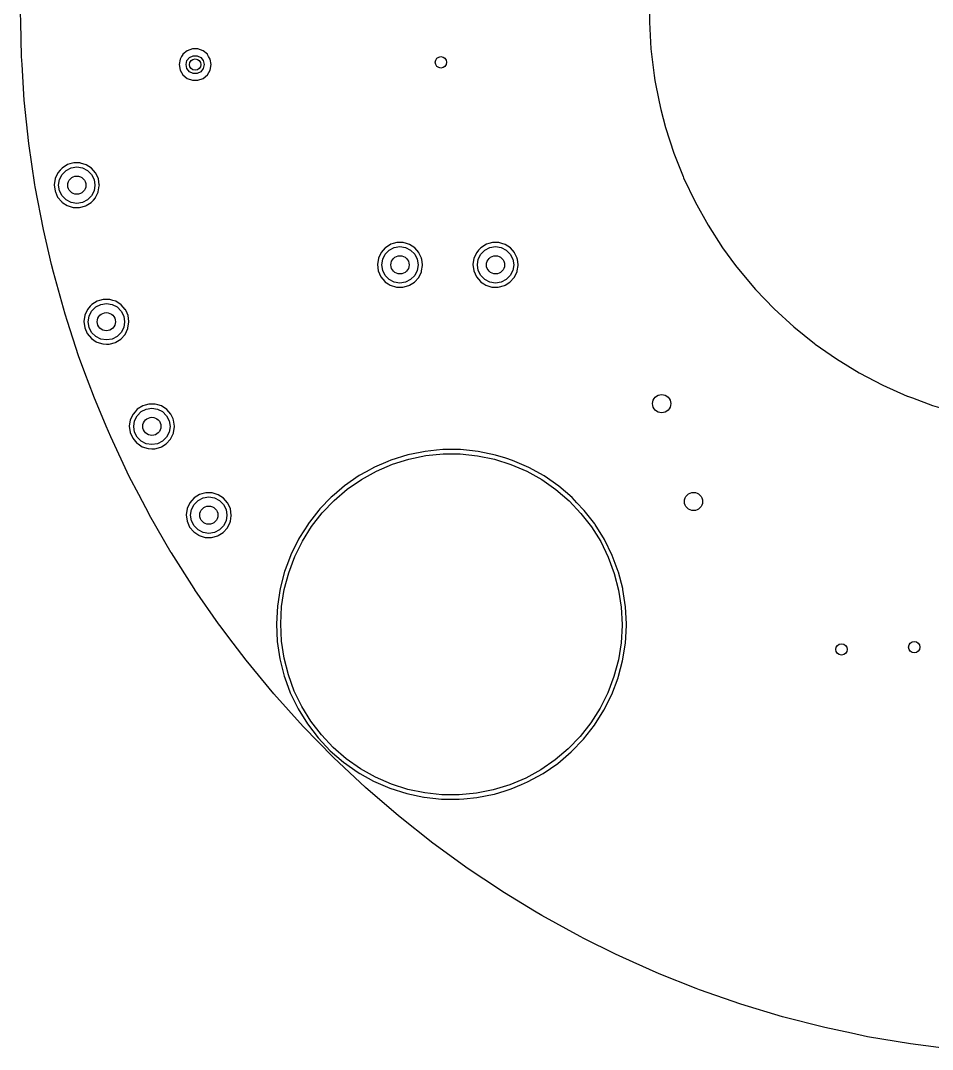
# Model space of a CAD drawing. Extents: x 115.8 to 161.6, y -138.2 to -92.4.
# Drawn here: x 115.77 to 135.8, y -138.04 to -115.43 of the extents above; entities that cross this region are included whole.
import ezdxf

# ---------------------------------------------------------------- set-up
doc = ezdxf.new("R2010")
doc.units = 0
doc.layers.add('BLACK', color=7, linetype='CONTINUOUS')

msp = doc.modelspace()

# ---------------------------------------------------------------- linework, layer by layer
at = {"layer": 'BLACK', "linetype": 'CONTINUOUS'}
for p, q in [((129.585, -115.048), (129.581, -115.471)), ((115.77, -115.471), (115.765, -115.265)), ((115.786, -116.224), (115.77, -115.471)), ((115.77, -115.471), (115.77, -115.471)), ((129.581, -115.471), (129.581, -115.471)), ((129.581, -115.471), (129.613, -116.054)), ((119.331, -116.175), (119.303, -116.224)), ((119.425, -116.096), (119.331, -116.174)), ((119.331, -116.174), (119.331, -116.175)), ((119.539, -116.054), (119.425, -116.096)), ((119.661, -116.054), (119.539, -116.054)), ((119.775, -116.096), (119.661, -116.054)), ((119.869, -116.174), (119.775, -116.096)), ((119.869, -116.175), (119.869, -116.174)), ((119.897, -116.224), (119.869, -116.175)), ((129.613, -116.054), (129.613, -116.057)), ((129.613, -116.057), (129.683, -116.639)), ((115.797, -116.4), (115.786, -116.224)), ((115.786, -116.224), (115.786, -116.224)), ((115.846, -117.181), (115.797, -116.4)), ((119.27, -116.28), (119.249, -116.4)), ((119.249, -116.4), (119.27, -116.52)), ((119.303, -116.224), (119.27, -116.28)), ((119.4, -116.4), (119.42, -116.313)), ((119.42, -116.486), (119.4, -116.4)), ((119.42, -116.313), (119.475, -116.243)), ((119.475, -116.243), (119.556, -116.205)), ((119.556, -116.205), (119.645, -116.205)), ((119.645, -116.205), (119.725, -116.244)), ((119.725, -116.244), (119.78, -116.313)), ((119.78, -116.313), (119.8, -116.4)), ((119.8, -116.401), (119.78, -116.487)), ((119.8, -116.4), (119.8, -116.401)), ((119.93, -116.28), (119.897, -116.224)), ((119.951, -116.4), (119.93, -116.28)), ((119.93, -116.52), (119.951, -116.4)), ((119.27, -116.52), (119.331, -116.626)), ((119.331, -116.626), (119.425, -116.704)), ((119.475, -116.556), (119.42, -116.486)), ((119.555, -116.595), (119.475, -116.556)), ((119.644, -116.595), (119.555, -116.595)), ((119.724, -116.557), (119.644, -116.595)), ((119.78, -116.487), (119.724, -116.557)), ((119.775, -116.704), (119.869, -116.626)), ((119.869, -116.626), (119.93, -116.52)), ((129.683, -116.639), (129.703, -116.746)), ((119.425, -116.704), (119.539, -116.745)), ((119.539, -116.745), (119.661, -116.745)), ((119.661, -116.745), (119.775, -116.704)), ((129.703, -116.746), (129.784, -117.181)), ((115.946, -118.135), (115.846, -117.181)), ((115.846, -117.181), (115.846, -117.181)), ((129.784, -117.181), (129.791, -117.216)), ((129.791, -117.216), (129.791, -117.216)), ((129.791, -117.216), (129.791, -117.216)), ((129.791, -117.216), (129.834, -117.387)), ((129.834, -117.387), (129.935, -117.785)), ((129.935, -117.785), (130.116, -118.343)), ((116.08, -119.044), (115.946, -118.135)), ((115.946, -118.135), (115.946, -118.135)), ((130.116, -118.343), (130.218, -118.6)), ((116.678, -118.673), (116.637, -118.72)), ((116.679, -118.673), (116.678, -118.673)), ((116.678, -118.673), (116.678, -118.673)), ((116.798, -118.598), (116.679, -118.673)), ((116.765, -118.726), (116.876, -118.67)), ((116.849, -118.583), (116.798, -118.597)), ((116.798, -118.597), (116.798, -118.597)), ((116.798, -118.597), (116.798, -118.598)), ((116.933, -118.559), (116.849, -118.583)), ((116.876, -118.67), (117, -118.65)), ((116.934, -118.559), (116.933, -118.559)), ((117, -118.559), (116.934, -118.559)), ((116.934, -118.559), (116.934, -118.559)), ((117.073, -118.56), (117, -118.559)), ((117, -118.65), (117.124, -118.67)), ((117.074, -118.56), (117.073, -118.56)), ((117.083, -118.563), (117.074, -118.56)), ((117.074, -118.56), (117.074, -118.56)), ((117.208, -118.6), (117.083, -118.563)), ((117.124, -118.67), (117.235, -118.726)), ((117.326, -118.677), (117.208, -118.6)), ((117.414, -118.779), (117.326, -118.677)), ((117.326, -118.677), (117.326, -118.677)), ((130.218, -118.6), (130.321, -118.859)), ((116.526, -118.905), (116.504, -119.044)), ((116.586, -118.778), (116.526, -118.905)), ((116.637, -118.72), (116.586, -118.778)), ((116.62, -118.926), (116.676, -118.815)), ((116.676, -118.815), (116.765, -118.726)), ((117.235, -118.726), (117.324, -118.815)), ((117.324, -118.815), (117.38, -118.926)), ((117.417, -118.783), (117.414, -118.779)), ((117.476, -118.911), (117.417, -118.783)), ((130.321, -118.859), (130.332, -118.888)), ((130.332, -118.888), (130.332, -118.888)), ((130.332, -118.888), (130.332, -118.888)), ((130.332, -118.888), (130.583, -119.418)), ((116.086, -119.084), (116.08, -119.044)), ((116.266, -120.026), (116.086, -119.084)), ((116.086, -119.084), (116.086, -119.084)), ((116.504, -119.044), (116.523, -119.183)), ((116.6, -119.05), (116.62, -118.926)), ((116.62, -119.174), (116.6, -119.05)), ((117.38, -118.926), (117.4, -119.05)), ((117.4, -119.05), (117.38, -119.174)), ((117.473, -119.196), (117.495, -119.063)), ((117.476, -118.912), (117.476, -118.911)), ((117.495, -119.043), (117.476, -118.912)), ((117.496, -119.05), (117.495, -119.043)), ((117.495, -119.062), (117.496, -119.05)), ((117.495, -119.063), (117.495, -119.062)), ((116.523, -119.183), (116.523, -119.184)), ((116.523, -119.184), (116.523, -119.184)), ((116.523, -119.184), (116.529, -119.197)), ((116.529, -119.197), (116.579, -119.312)), ((116.579, -119.312), (116.67, -119.419)), ((116.676, -119.285), (116.62, -119.174)), ((116.765, -119.374), (116.676, -119.285)), ((117.324, -119.285), (117.235, -119.374)), ((117.38, -119.174), (117.324, -119.285)), ((117.364, -119.379), (117.411, -119.327)), ((117.411, -119.327), (117.412, -119.324)), ((117.412, -119.324), (117.436, -119.274)), ((117.436, -119.274), (117.472, -119.201)), ((117.472, -119.201), (117.473, -119.196)), ((116.67, -119.419), (116.67, -119.42)), ((116.67, -119.42), (116.67, -119.42)), ((116.67, -119.42), (116.695, -119.436)), ((116.695, -119.436), (116.787, -119.497)), ((116.876, -119.43), (116.765, -119.374)), ((116.787, -119.497), (116.921, -119.539)), ((117, -119.45), (116.876, -119.43)), ((116.921, -119.539), (117, -119.541)), ((117.124, -119.43), (117, -119.45)), ((117, -119.541), (117.06, -119.542)), ((117.06, -119.542), (117.06, -119.542)), ((117.06, -119.542), (117.061, -119.542)), ((117.061, -119.542), (117.197, -119.505)), ((117.235, -119.374), (117.124, -119.43)), ((117.197, -119.505), (117.206, -119.499)), ((117.206, -119.499), (117.316, -119.432)), ((117.316, -119.432), (117.317, -119.431)), ((117.316, -119.432), (117.316, -119.432)), ((117.317, -119.431), (117.318, -119.43)), ((117.318, -119.43), (117.364, -119.379)), ((130.583, -119.418), (130.583, -119.418)), ((130.583, -119.418), (130.583, -119.418)), ((130.583, -119.418), (130.583, -119.419)), ((130.583, -119.419), (130.583, -119.419)), ((130.583, -119.419), (130.868, -119.931)), ((116.446, -120.794), (116.266, -120.026)), ((116.266, -120.026), (116.266, -120.026)), ((130.868, -119.931), (130.868, -119.931)), ((130.868, -119.931), (130.868, -119.931)), ((130.868, -119.931), (130.868, -119.931)), ((130.868, -119.931), (131.184, -120.423)), ((123.729, -120.479), (123.686, -120.528)), ((123.778, -120.423), (123.729, -120.479)), ((123.776, -120.565), (123.865, -120.476)), ((123.779, -120.423), (123.778, -120.423)), ((123.778, -120.423), (123.778, -120.423)), ((123.898, -120.348), (123.779, -120.423)), ((123.865, -120.476), (123.976, -120.42)), ((123.949, -120.333), (123.898, -120.347)), ((123.898, -120.347), (123.898, -120.347)), ((123.898, -120.347), (123.898, -120.348)), ((124.033, -120.309), (123.949, -120.333)), ((123.976, -120.42), (124.1, -120.4)), ((124.034, -120.309), (124.033, -120.309)), ((124.1, -120.309), (124.034, -120.309)), ((124.034, -120.309), (124.034, -120.309)), ((124.173, -120.31), (124.1, -120.309)), ((124.1, -120.4), (124.224, -120.42)), ((124.174, -120.31), (124.173, -120.31)), ((124.241, -120.33), (124.174, -120.31)), ((124.174, -120.31), (124.174, -120.31)), ((124.224, -120.42), (124.335, -120.476)), ((124.308, -120.35), (124.241, -120.33)), ((124.426, -120.427), (124.308, -120.35)), ((124.335, -120.476), (124.424, -120.565)), ((124.514, -120.529), (124.426, -120.427)), ((124.426, -120.427), (124.426, -120.427)), ((125.829, -120.479), (125.786, -120.528)), ((125.878, -120.423), (125.829, -120.479)), ((125.876, -120.565), (125.965, -120.476)), ((125.879, -120.423), (125.878, -120.423)), ((125.878, -120.423), (125.878, -120.423)), ((125.998, -120.348), (125.879, -120.423)), ((125.965, -120.476), (126.076, -120.42)), ((126.049, -120.333), (125.998, -120.347)), ((125.998, -120.347), (125.998, -120.347)), ((125.998, -120.347), (125.998, -120.348)), ((126.133, -120.309), (126.049, -120.333)), ((126.076, -120.42), (126.2, -120.4)), ((126.134, -120.309), (126.133, -120.309)), ((126.2, -120.309), (126.134, -120.309)), ((126.134, -120.309), (126.134, -120.309)), ((126.273, -120.31), (126.2, -120.309)), ((126.2, -120.4), (126.324, -120.42)), ((126.274, -120.31), (126.273, -120.31)), ((126.341, -120.33), (126.274, -120.31)), ((126.274, -120.31), (126.274, -120.31)), ((126.324, -120.42), (126.435, -120.476)), ((126.408, -120.35), (126.341, -120.33)), ((126.526, -120.427), (126.408, -120.35)), ((126.435, -120.476), (126.524, -120.565)), ((126.614, -120.529), (126.526, -120.427)), ((126.526, -120.427), (126.526, -120.427)), ((131.184, -120.423), (131.186, -120.425)), ((131.186, -120.425), (131.186, -120.425)), ((131.186, -120.425), (131.186, -120.425)), ((131.186, -120.425), (131.472, -120.813)), ((123.626, -120.655), (123.604, -120.794)), ((123.686, -120.528), (123.626, -120.655)), ((123.7, -120.8), (123.72, -120.676)), ((123.72, -120.676), (123.776, -120.565)), ((124.424, -120.565), (124.48, -120.676)), ((124.48, -120.676), (124.5, -120.8)), ((124.517, -120.533), (124.514, -120.529)), ((124.518, -120.534), (124.517, -120.533)), ((124.573, -120.654), (124.518, -120.534)), ((124.518, -120.534), (124.518, -120.534)), ((124.576, -120.661), (124.573, -120.654)), ((124.579, -120.683), (124.576, -120.661)), ((124.595, -120.793), (124.579, -120.683)), ((125.726, -120.655), (125.704, -120.794)), ((125.786, -120.528), (125.726, -120.655)), ((125.8, -120.8), (125.82, -120.676)), ((125.82, -120.676), (125.876, -120.565)), ((126.524, -120.565), (126.58, -120.676)), ((126.58, -120.676), (126.6, -120.8)), ((126.617, -120.533), (126.614, -120.529)), ((126.618, -120.534), (126.617, -120.533)), ((126.673, -120.654), (126.618, -120.534)), ((126.618, -120.534), (126.618, -120.534)), ((126.676, -120.661), (126.673, -120.654)), ((126.679, -120.683), (126.676, -120.661)), ((126.695, -120.793), (126.679, -120.683)), ((116.485, -120.96), (116.446, -120.794)), ((123.604, -120.794), (123.623, -120.933)), ((123.623, -120.933), (123.623, -120.934)), ((123.623, -120.934), (123.623, -120.934)), ((123.623, -120.934), (123.651, -120.998)), ((123.72, -120.924), (123.7, -120.8)), ((123.776, -121.035), (123.72, -120.924)), ((124.48, -120.924), (124.424, -121.035)), ((124.5, -120.8), (124.48, -120.924)), ((124.572, -120.951), (124.575, -120.932)), ((124.575, -120.932), (124.595, -120.813)), ((124.595, -120.794), (124.595, -120.793)), ((124.596, -120.8), (124.595, -120.794)), ((124.595, -120.812), (124.596, -120.8)), ((124.595, -120.813), (124.595, -120.812)), ((125.704, -120.794), (125.723, -120.933)), ((125.723, -120.933), (125.723, -120.934)), ((125.723, -120.934), (125.723, -120.934)), ((125.723, -120.934), (125.751, -120.998)), ((125.82, -120.924), (125.8, -120.8)), ((125.876, -121.035), (125.82, -120.924)), ((126.58, -120.924), (126.524, -121.035)), ((126.6, -120.8), (126.58, -120.924)), ((126.672, -120.951), (126.675, -120.932)), ((126.675, -120.932), (126.695, -120.813)), ((126.696, -120.8), (126.695, -120.793)), ((126.695, -120.812), (126.696, -120.8)), ((126.695, -120.813), (126.695, -120.812)), ((131.472, -120.813), (131.534, -120.897)), ((131.534, -120.897), (131.912, -121.345)), ((116.743, -121.883), (116.485, -120.96)), ((116.485, -120.96), (116.485, -120.96)), ((123.651, -120.998), (123.679, -121.062)), ((123.679, -121.062), (123.77, -121.169)), ((123.865, -121.124), (123.776, -121.035)), ((123.976, -121.18), (123.865, -121.124)), ((124.335, -121.124), (124.224, -121.18)), ((124.424, -121.035), (124.335, -121.124)), ((124.417, -121.181), (124.511, -121.077)), ((124.511, -121.077), (124.572, -120.951)), ((125.751, -120.998), (125.779, -121.062)), ((125.779, -121.062), (125.87, -121.169)), ((125.965, -121.124), (125.876, -121.035)), ((126.076, -121.18), (125.965, -121.124)), ((126.435, -121.124), (126.324, -121.18)), ((126.524, -121.035), (126.435, -121.124)), ((126.517, -121.181), (126.611, -121.077)), ((126.611, -121.077), (126.672, -120.951)), ((123.77, -121.169), (123.77, -121.17)), ((123.77, -121.17), (123.77, -121.17)), ((123.77, -121.17), (123.843, -121.218)), ((123.843, -121.218), (123.887, -121.247)), ((123.887, -121.247), (124.021, -121.289)), ((124.1, -121.2), (123.976, -121.18)), ((124.021, -121.289), (124.1, -121.291)), ((124.224, -121.18), (124.1, -121.2)), ((124.1, -121.291), (124.16, -121.292)), ((124.16, -121.292), (124.16, -121.292)), ((124.16, -121.292), (124.161, -121.292)), ((124.161, -121.292), (124.297, -121.255)), ((124.297, -121.255), (124.309, -121.248)), ((124.309, -121.248), (124.416, -121.182)), ((124.416, -121.182), (124.417, -121.181)), ((124.416, -121.182), (124.416, -121.182)), ((125.87, -121.169), (125.87, -121.17)), ((125.87, -121.17), (125.87, -121.17)), ((125.87, -121.17), (125.943, -121.218)), ((125.943, -121.218), (125.987, -121.247)), ((125.987, -121.247), (126.121, -121.289)), ((126.2, -121.2), (126.076, -121.18)), ((126.121, -121.289), (126.2, -121.291)), ((126.324, -121.18), (126.2, -121.2)), ((126.2, -121.291), (126.26, -121.292)), ((126.26, -121.292), (126.26, -121.292)), ((126.26, -121.292), (126.261, -121.292)), ((126.261, -121.292), (126.397, -121.255)), ((126.397, -121.255), (126.409, -121.248)), ((126.409, -121.248), (126.516, -121.182)), ((126.516, -121.182), (126.517, -121.181)), ((126.516, -121.182), (126.516, -121.182)), ((131.912, -121.345), (131.913, -121.345)), ((131.913, -121.345), (131.913, -121.345)), ((131.913, -121.345), (132.319, -121.768)), ((117.448, -121.598), (117.329, -121.673)), ((117.499, -121.583), (117.448, -121.597)), ((117.448, -121.597), (117.448, -121.597)), ((117.448, -121.597), (117.448, -121.598)), ((117.583, -121.559), (117.499, -121.583)), ((117.584, -121.559), (117.583, -121.559)), ((117.65, -121.559), (117.584, -121.559)), ((117.584, -121.559), (117.584, -121.559)), ((117.723, -121.56), (117.65, -121.559)), ((117.724, -121.56), (117.723, -121.56)), ((117.791, -121.58), (117.724, -121.56)), ((117.724, -121.56), (117.724, -121.56)), ((117.858, -121.6), (117.791, -121.58)), ((117.976, -121.677), (117.858, -121.6)), ((117.236, -121.778), (117.176, -121.905)), ((117.297, -121.708), (117.236, -121.778)), ((117.27, -121.926), (117.326, -121.815)), ((117.328, -121.673), (117.297, -121.708)), ((117.326, -121.815), (117.415, -121.726)), ((117.329, -121.673), (117.328, -121.673)), ((117.328, -121.673), (117.328, -121.673)), ((117.415, -121.726), (117.526, -121.67)), ((117.526, -121.67), (117.65, -121.65)), ((117.65, -121.65), (117.774, -121.67)), ((117.774, -121.67), (117.885, -121.726)), ((117.885, -121.726), (117.974, -121.815)), ((117.974, -121.815), (118.03, -121.926)), ((118.066, -121.782), (117.976, -121.677)), ((117.976, -121.677), (117.976, -121.677)), ((118.067, -121.783), (118.066, -121.782)), ((118.068, -121.784), (118.067, -121.783)), ((118.105, -121.865), (118.068, -121.784)), ((118.068, -121.784), (118.068, -121.784)), ((132.319, -121.768), (132.319, -121.768)), ((132.319, -121.768), (132.752, -122.164)), ((116.743, -121.884), (116.743, -121.883)), ((116.795, -122.044), (116.743, -121.884)), ((117.039, -122.796), (116.795, -122.044)), ((117.176, -121.905), (117.154, -122.044)), ((117.154, -122.044), (117.173, -122.183)), ((117.25, -122.05), (117.27, -121.926)), ((117.27, -122.174), (117.25, -122.05)), ((118.03, -121.926), (118.05, -122.05)), ((118.05, -122.05), (118.03, -122.174)), ((118.126, -121.911), (118.105, -121.865)), ((118.125, -122.182), (118.145, -122.063)), ((118.126, -121.912), (118.126, -121.911)), ((118.145, -122.043), (118.126, -121.912)), ((118.146, -122.05), (118.145, -122.043)), ((118.145, -122.062), (118.146, -122.05)), ((118.145, -122.063), (118.145, -122.062)), ((117.173, -122.183), (117.229, -122.312)), ((117.326, -122.285), (117.27, -122.174)), ((117.415, -122.374), (117.326, -122.285)), ((117.974, -122.285), (117.885, -122.374)), ((118.03, -122.174), (117.974, -122.285)), ((118.061, -122.327), (118.122, -122.201)), ((118.122, -122.201), (118.125, -122.182)), ((132.752, -122.164), (133.209, -122.531)), ((117.229, -122.312), (117.32, -122.419)), ((117.32, -122.419), (117.32, -122.42)), ((117.32, -122.42), (117.32, -122.42)), ((117.32, -122.42), (117.428, -122.491)), ((117.526, -122.43), (117.415, -122.374)), ((117.428, -122.491), (117.437, -122.497)), ((117.437, -122.497), (117.571, -122.539)), ((117.65, -122.45), (117.526, -122.43)), ((117.774, -122.43), (117.65, -122.45)), ((117.711, -122.542), (117.847, -122.505)), ((117.885, -122.374), (117.774, -122.43)), ((117.847, -122.505), (117.859, -122.498)), ((117.859, -122.498), (117.966, -122.432)), ((117.966, -122.432), (117.967, -122.431)), ((117.966, -122.432), (117.966, -122.432)), ((117.967, -122.431), (118.061, -122.327)), ((117.571, -122.539), (117.65, -122.541)), ((117.65, -122.541), (117.71, -122.542)), ((117.71, -122.542), (117.71, -122.542)), ((117.71, -122.542), (117.711, -122.542)), ((133.209, -122.531), (133.224, -122.542)), ((133.224, -122.542), (133.689, -122.868)), ((117.18, -123.173), (117.039, -122.796)), ((117.039, -122.796), (117.039, -122.796)), ((133.689, -122.868), (133.689, -122.868)), ((133.689, -122.868), (133.69, -122.868)), ((133.69, -122.868), (134.191, -123.173)), ((117.365, -123.672), (117.18, -123.173)), ((134.191, -123.173), (134.71, -123.446)), ((134.71, -123.446), (134.71, -123.446)), ((134.71, -123.446), (134.71, -123.446)), ((134.71, -123.446), (135.246, -123.684)), ((117.373, -123.695), (117.365, -123.672)), ((117.374, -123.695), (117.373, -123.695)), ((117.646, -124.344), (117.374, -123.695)), ((118.583, -123.859), (118.499, -123.883)), ((118.584, -123.859), (118.583, -123.859)), ((118.65, -123.859), (118.584, -123.859)), ((118.584, -123.859), (118.584, -123.859)), ((118.723, -123.86), (118.65, -123.859)), ((118.724, -123.86), (118.723, -123.86)), ((118.78, -123.877), (118.724, -123.86)), ((118.724, -123.86), (118.724, -123.86)), ((118.858, -123.9), (118.78, -123.877)), ((135.246, -123.684), (135.246, -123.684)), ((135.246, -123.684), (135.246, -123.684)), ((135.246, -123.684), (135.247, -123.684)), ((135.247, -123.684), (135.247, -123.684)), ((135.247, -123.684), (135.359, -123.725)), ((135.359, -123.725), (135.797, -123.887)), ((118.236, -124.078), (118.176, -124.205)), ((118.279, -124.029), (118.236, -124.078)), ((118.328, -123.973), (118.279, -124.029)), ((118.326, -124.115), (118.415, -124.026)), ((118.329, -123.973), (118.328, -123.973)), ((118.328, -123.973), (118.328, -123.973)), ((118.448, -123.898), (118.329, -123.973)), ((118.415, -124.026), (118.526, -123.97)), ((118.499, -123.883), (118.448, -123.897)), ((118.448, -123.897), (118.448, -123.897)), ((118.448, -123.897), (118.448, -123.898)), ((118.526, -123.97), (118.65, -123.95)), ((118.65, -123.95), (118.774, -123.97)), ((118.774, -123.97), (118.885, -124.026)), ((118.976, -123.977), (118.858, -123.9)), ((118.885, -124.026), (118.974, -124.115)), ((119.064, -124.079), (118.976, -123.977)), ((118.976, -123.977), (118.976, -123.977)), ((119.067, -124.083), (119.064, -124.079)), ((119.068, -124.084), (119.067, -124.083)), ((119.114, -124.184), (119.068, -124.084)), ((119.068, -124.084), (119.068, -124.084)), ((135.797, -123.887), (135.797, -123.887)), ((135.797, -123.887), (135.797, -123.887)), ((135.797, -123.887), (136.359, -124.054)), ((118.176, -124.205), (118.154, -124.344)), ((118.25, -124.35), (118.27, -124.226)), ((118.27, -124.226), (118.326, -124.115)), ((118.974, -124.115), (119.03, -124.226)), ((119.03, -124.226), (119.05, -124.35)), ((119.126, -124.211), (119.114, -124.184)), ((119.126, -124.212), (119.126, -124.211)), ((119.145, -124.343), (119.126, -124.212)), ((117.745, -124.579), (117.646, -124.344)), ((118.154, -124.344), (118.173, -124.483)), ((118.173, -124.483), (118.229, -124.612)), ((118.27, -124.474), (118.25, -124.35)), ((118.326, -124.585), (118.27, -124.474)), ((119.03, -124.474), (118.974, -124.585)), ((119.05, -124.35), (119.03, -124.474)), ((119.061, -124.627), (119.122, -124.501)), ((119.122, -124.501), (119.125, -124.482)), ((119.125, -124.482), (119.145, -124.363)), ((119.146, -124.35), (119.145, -124.343)), ((119.145, -124.362), (119.146, -124.351)), ((119.145, -124.363), (119.145, -124.362)), ((119.146, -124.351), (119.146, -124.35)), ((119.146, -124.35), (119.146, -124.35)), ((119.146, -124.35), (119.146, -124.35)), ((118.154, -125.447), (117.745, -124.579)), ((117.745, -124.579), (117.745, -124.579)), ((118.229, -124.612), (118.32, -124.719)), ((118.32, -124.719), (118.32, -124.72)), ((118.32, -124.72), (118.32, -124.72)), ((118.32, -124.72), (118.345, -124.736)), ((118.415, -124.674), (118.326, -124.585)), ((118.345, -124.736), (118.437, -124.797)), ((118.526, -124.73), (118.415, -124.674)), ((118.65, -124.75), (118.526, -124.73)), ((118.774, -124.73), (118.65, -124.75)), ((118.885, -124.674), (118.774, -124.73)), ((118.859, -124.798), (118.966, -124.732)), ((118.974, -124.585), (118.885, -124.674)), ((118.966, -124.732), (118.967, -124.731)), ((118.966, -124.732), (118.966, -124.732)), ((118.967, -124.731), (119.061, -124.627)), ((118.437, -124.797), (118.571, -124.839)), ((118.571, -124.839), (118.65, -124.841)), ((118.65, -124.841), (118.71, -124.842)), ((118.71, -124.842), (118.71, -124.842)), ((118.71, -124.842), (118.711, -124.842)), ((118.711, -124.842), (118.847, -124.805)), ((118.847, -124.805), (118.859, -124.798)), ((124.274, -124.975), (123.902, -125.091)), ((124.546, -124.92), (124.274, -124.975)), ((124.297, -125.068), (124.669, -124.992)), ((124.655, -124.898), (124.546, -124.92)), ((124.903, -124.873), (124.655, -124.898)), ((124.655, -124.898), (124.655, -124.898)), ((124.655, -124.898), (124.655, -124.898)), ((124.655, -124.898), (124.655, -124.898)), ((124.655, -124.898), (124.655, -124.898)), ((124.669, -124.992), (125.047, -124.954)), ((125.042, -124.859), (124.903, -124.873)), ((125.237, -124.859), (125.042, -124.859)), ((125.047, -124.954), (125.426, -124.955)), ((125.431, -124.86), (125.237, -124.859)), ((125.426, -124.955), (125.804, -124.994)), ((125.626, -124.88), (125.431, -124.86)), ((125.431, -124.86), (125.431, -124.86)), ((125.431, -124.86), (125.431, -124.86)), ((125.431, -124.86), (125.431, -124.86)), ((125.431, -124.86), (125.431, -124.86)), ((125.818, -124.9), (125.626, -124.88)), ((125.804, -124.994), (126.175, -125.071)), ((126.199, -124.979), (125.818, -124.9)), ((126.429, -125.051), (126.199, -124.979)), ((123.832, -125.121), (123.544, -125.244)), ((123.586, -125.33), (123.935, -125.181)), ((123.902, -125.091), (123.832, -125.121)), ((123.935, -125.181), (124.297, -125.068)), ((126.175, -125.071), (126.537, -125.185)), ((126.57, -125.096), (126.429, -125.051)), ((126.537, -125.185), (126.886, -125.335)), ((126.928, -125.25), (126.57, -125.096)), ((126.57, -125.096), (126.57, -125.096)), ((126.57, -125.096), (126.57, -125.096)), ((118.363, -125.847), (118.154, -125.447)), ((118.154, -125.447), (118.154, -125.447)), ((123.204, -125.432), (122.884, -125.653)), ((123.36, -125.346), (123.204, -125.432)), ((123.254, -125.513), (123.586, -125.33)), ((123.544, -125.244), (123.36, -125.346)), ((123.544, -125.244), (123.544, -125.244)), ((123.544, -125.244), (123.544, -125.244)), ((123.544, -125.244), (123.544, -125.244)), ((123.544, -125.244), (123.544, -125.244)), ((126.886, -125.335), (127.217, -125.52)), ((127.268, -125.439), (126.928, -125.25)), ((127.587, -125.661), (127.268, -125.439)), ((127.268, -125.439), (127.268, -125.439)), ((127.268, -125.439), (127.268, -125.439)), ((122.883, -125.653), (122.653, -125.851)), ((122.884, -125.653), (122.883, -125.653)), ((122.883, -125.653), (122.883, -125.653)), ((122.942, -125.729), (123.254, -125.513)), ((127.217, -125.52), (127.528, -125.737)), ((127.587, -125.662), (127.587, -125.661)), ((127.587, -125.661), (127.587, -125.661)), ((127.737, -125.791), (127.587, -125.662)), ((127.587, -125.662), (127.587, -125.662)), ((127.587, -125.662), (127.587, -125.662)), ((118.596, -126.294), (118.363, -125.847)), ((119.698, -125.848), (119.579, -125.923)), ((119.749, -125.833), (119.698, -125.847)), ((119.698, -125.847), (119.698, -125.847)), ((119.698, -125.847), (119.698, -125.848)), ((119.833, -125.809), (119.749, -125.833)), ((119.776, -125.92), (119.9, -125.9)), ((119.834, -125.809), (119.833, -125.809)), ((119.9, -125.809), (119.834, -125.809)), ((119.834, -125.809), (119.834, -125.809)), ((119.973, -125.81), (119.9, -125.809)), ((119.9, -125.9), (120.024, -125.92)), ((119.974, -125.81), (119.973, -125.81)), ((120.041, -125.83), (119.974, -125.81)), ((119.974, -125.81), (119.974, -125.81)), ((120.108, -125.85), (120.041, -125.83)), ((120.226, -125.927), (120.108, -125.85)), ((122.588, -125.906), (122.343, -126.162)), ((122.653, -125.851), (122.588, -125.906)), ((122.588, -125.906), (122.588, -125.906)), ((122.588, -125.906), (122.588, -125.906)), ((122.653, -125.975), (122.942, -125.729)), ((127.528, -125.737), (127.816, -125.984)), ((127.882, -125.915), (127.737, -125.791)), ((127.989, -126.029), (127.882, -125.915)), ((119.486, -126.028), (119.426, -126.155)), ((119.529, -125.979), (119.486, -126.028)), ((119.52, -126.176), (119.576, -126.065)), ((119.578, -125.923), (119.529, -125.979)), ((119.576, -126.065), (119.665, -125.976)), ((119.579, -125.923), (119.578, -125.923)), ((119.578, -125.923), (119.578, -125.923)), ((119.665, -125.976), (119.776, -125.92)), ((120.024, -125.92), (120.135, -125.976)), ((120.135, -125.976), (120.224, -126.065)), ((120.224, -126.065), (120.28, -126.176)), ((120.314, -126.029), (120.226, -125.927)), ((120.226, -125.927), (120.226, -125.927)), ((120.317, -126.033), (120.314, -126.029)), ((120.376, -126.161), (120.317, -126.033)), ((122.391, -126.25), (122.653, -125.975)), ((127.816, -125.984), (128.077, -126.26)), ((128.14, -126.187), (127.989, -126.029)), ((118.598, -126.297), (118.596, -126.294)), ((119.077, -127.127), (118.598, -126.297)), ((118.598, -126.297), (118.598, -126.297)), ((119.426, -126.155), (119.404, -126.294)), ((119.404, -126.294), (119.423, -126.433)), ((119.5, -126.3), (119.52, -126.176)), ((119.52, -126.424), (119.5, -126.3)), ((120.28, -126.176), (120.3, -126.3)), ((120.3, -126.3), (120.28, -126.424)), ((120.375, -126.432), (120.395, -126.313)), ((120.376, -126.162), (120.376, -126.161)), ((120.395, -126.297), (120.376, -126.162)), ((120.396, -126.3), (120.395, -126.297)), ((120.395, -126.312), (120.396, -126.3)), ((120.395, -126.313), (120.395, -126.312)), ((122.319, -126.188), (122.114, -126.451)), ((122.158, -126.549), (122.391, -126.25)), ((122.343, -126.162), (122.319, -126.187)), ((122.319, -126.187), (122.319, -126.188)), ((122.319, -126.188), (122.319, -126.188)), ((128.077, -126.26), (128.309, -126.56)), ((128.15, -126.197), (128.14, -126.187)), ((128.15, -126.198), (128.15, -126.197)), ((128.379, -126.494), (128.15, -126.198)), ((128.15, -126.198), (128.15, -126.198)), ((119.423, -126.433), (119.423, -126.434)), ((119.423, -126.434), (119.423, -126.434)), ((119.423, -126.434), (119.454, -126.505)), ((119.454, -126.505), (119.479, -126.562)), ((119.479, -126.562), (119.57, -126.669)), ((119.576, -126.535), (119.52, -126.424)), ((119.665, -126.624), (119.576, -126.535)), ((120.224, -126.535), (120.135, -126.624)), ((120.217, -126.681), (120.311, -126.577)), ((120.28, -126.424), (120.224, -126.535)), ((120.311, -126.577), (120.372, -126.451)), ((120.372, -126.451), (120.375, -126.432)), ((122.08, -126.495), (121.893, -126.792)), ((121.956, -126.871), (122.158, -126.549)), ((122.114, -126.451), (122.08, -126.494)), ((122.08, -126.494), (122.08, -126.495)), ((128.309, -126.56), (128.51, -126.882)), ((128.388, -126.505), (128.379, -126.494)), ((128.593, -126.836), (128.388, -126.505)), ((119.57, -126.669), (119.57, -126.67)), ((119.57, -126.67), (119.57, -126.67)), ((119.57, -126.67), (119.678, -126.741)), ((119.776, -126.68), (119.665, -126.624)), ((119.678, -126.741), (119.687, -126.747)), ((119.687, -126.747), (119.821, -126.789)), ((119.9, -126.7), (119.776, -126.68)), ((119.821, -126.789), (119.9, -126.791)), ((120.024, -126.68), (119.9, -126.7)), ((119.9, -126.791), (119.96, -126.792)), ((119.96, -126.792), (119.96, -126.792)), ((119.96, -126.792), (119.961, -126.792)), ((119.961, -126.792), (120.097, -126.755)), ((120.135, -126.624), (120.024, -126.68)), ((120.097, -126.755), (120.109, -126.748)), ((120.109, -126.748), (120.216, -126.682)), ((120.216, -126.682), (120.217, -126.681)), ((120.216, -126.682), (120.216, -126.682)), ((121.893, -126.792), (121.873, -126.824)), ((121.873, -126.824), (121.701, -127.173)), ((121.788, -127.211), (121.956, -126.871)), ((128.51, -126.882), (128.677, -127.223)), ((128.764, -127.185), (128.593, -126.836)), ((119.078, -127.128), (119.077, -127.127)), ((119.577, -127.914), (119.078, -127.128)), ((121.701, -127.173), (121.626, -127.372)), ((121.655, -127.566), (121.788, -127.211)), ((121.701, -127.173), (121.701, -127.173)), ((121.701, -127.173), (121.701, -127.173)), ((128.677, -127.223), (128.808, -127.579)), ((128.765, -127.185), (128.764, -127.185)), ((128.895, -127.537), (128.765, -127.185)), ((121.626, -127.372), (121.565, -127.537)), ((121.564, -127.538), (121.466, -127.913)), ((121.559, -127.933), (121.655, -127.566)), ((121.565, -127.537), (121.564, -127.538)), ((121.564, -127.538), (121.564, -127.538)), ((128.808, -127.579), (128.903, -127.946)), ((128.899, -127.55), (128.895, -127.537)), ((128.994, -127.914), (128.899, -127.55)), ((128.899, -127.55), (128.899, -127.55)), ((128.899, -127.55), (128.899, -127.55)), ((119.591, -127.937), (119.577, -127.914)), ((119.592, -127.938), (119.591, -127.937)), ((120.112, -128.687), (119.592, -127.938)), ((121.466, -127.914), (121.406, -128.298)), ((121.466, -127.913), (121.466, -127.914)), ((121.5, -128.308), (121.559, -127.933)), ((128.903, -127.946), (128.961, -128.321)), ((128.997, -127.927), (128.994, -127.914)), ((128.998, -127.937), (128.997, -127.927)), ((128.997, -127.927), (128.997, -127.927)), ((128.997, -127.927), (128.997, -127.927)), ((129.056, -128.311), (128.998, -127.937)), ((121.406, -128.298), (121.385, -128.687)), ((121.48, -128.687), (121.5, -128.308)), ((128.961, -128.321), (128.98, -128.7)), ((129.075, -128.687), (129.056, -128.311)), ((120.139, -128.725), (120.112, -128.687)), ((120.435, -129.116), (120.139, -128.725)), ((120.139, -128.725), (120.139, -128.725)), ((121.385, -128.687), (121.403, -129.075)), ((121.498, -129.066), (121.48, -128.687)), ((128.98, -128.726), (128.958, -129.105)), ((128.98, -128.7), (128.98, -128.726)), ((129.053, -129.115), (129.075, -128.727)), ((129.075, -128.7), (129.075, -128.687)), ((129.075, -128.725), (129.075, -128.7)), ((129.075, -128.7), (129.075, -128.7)), ((129.075, -128.727), (129.075, -128.725)), ((121.403, -129.075), (121.46, -129.46)), ((121.554, -129.441), (121.498, -129.066)), ((120.719, -129.489), (120.435, -129.116)), ((128.958, -129.105), (128.898, -129.48)), ((128.991, -129.5), (129.053, -129.115)), ((121.33, -130.228), (120.719, -129.489)), ((120.719, -129.489), (120.719, -129.489)), ((121.46, -129.46), (121.46, -129.46)), ((121.46, -129.46), (121.46, -129.46)), ((121.46, -129.46), (121.468, -129.489)), ((121.468, -129.489), (121.556, -129.837)), ((121.648, -129.809), (121.554, -129.441)), ((128.898, -129.48), (128.8, -129.846)), ((128.902, -129.837), (128.991, -129.5)), ((128.991, -129.5), (128.991, -129.5)), ((121.556, -129.837), (121.557, -129.837)), ((121.557, -129.837), (121.557, -129.837)), ((121.557, -129.837), (121.571, -129.876)), ((121.571, -129.876), (121.69, -130.203)), ((121.778, -130.165), (121.648, -129.809)), ((128.8, -129.846), (128.666, -130.201)), ((128.754, -130.24), (128.891, -129.876)), ((128.891, -129.876), (128.902, -129.837)), ((121.69, -130.203), (121.86, -130.553)), ((121.944, -130.507), (121.778, -130.165)), ((128.666, -130.201), (128.497, -130.541)), ((121.972, -130.941), (121.33, -130.228)), ((121.33, -130.228), (121.33, -130.228)), ((128.58, -130.588), (128.754, -130.24)), ((121.86, -130.553), (122.065, -130.884)), ((122.143, -130.829), (121.944, -130.507)), ((128.497, -130.541), (128.294, -130.862)), ((128.372, -130.917), (128.58, -130.588)), ((122.065, -130.884), (122.301, -131.192)), ((122.374, -131.13), (122.143, -130.829)), ((128.294, -130.862), (128.06, -131.16)), ((122.643, -131.626), (121.972, -130.941)), ((121.972, -130.941), (121.972, -130.941)), ((128.132, -131.223), (128.372, -130.917)), ((122.301, -131.192), (122.568, -131.475)), ((122.634, -131.407), (122.374, -131.13)), ((128.06, -131.16), (127.797, -131.434)), ((127.862, -131.503), (128.132, -131.223)), ((122.568, -131.475), (122.862, -131.73)), ((122.921, -131.655), (122.634, -131.407)), ((127.797, -131.434), (127.508, -131.679)), ((127.566, -131.755), (127.862, -131.503)), ((122.992, -131.954), (122.643, -131.626)), ((122.643, -131.626), (122.643, -131.626)), ((122.862, -131.73), (123.181, -131.954)), ((123.232, -131.873), (122.921, -131.655)), ((127.508, -131.679), (127.195, -131.894)), ((127.245, -131.975), (127.566, -131.755)), ((123.342, -132.282), (122.992, -131.954)), ((123.181, -131.954), (123.181, -131.954)), ((123.181, -131.954), (123.181, -131.954)), ((123.181, -131.954), (123.219, -131.975)), ((123.219, -131.975), (123.52, -132.144)), ((123.563, -132.059), (123.232, -131.873)), ((127.195, -131.894), (126.862, -132.076)), ((126.904, -132.162), (127.245, -131.975)), ((123.52, -132.144), (123.877, -132.3)), ((123.911, -132.21), (123.563, -132.059)), ((124.272, -132.326), (123.911, -132.21)), ((126.513, -132.224), (126.15, -132.335)), ((126.862, -132.076), (126.513, -132.224)), ((126.545, -132.313), (126.771, -132.218)), ((126.771, -132.218), (126.904, -132.162)), ((123.342, -132.283), (123.342, -132.282)), ((124.068, -132.909), (123.342, -132.283)), ((123.877, -132.3), (124.248, -132.418)), ((124.248, -132.418), (124.248, -132.418)), ((124.248, -132.418), (124.248, -132.418)), ((124.248, -132.418), (124.628, -132.498)), ((124.643, -132.404), (124.272, -132.326)), ((125.021, -132.444), (124.643, -132.404)), ((125.4, -132.446), (125.021, -132.444)), ((125.778, -132.41), (125.4, -132.446)), ((126.15, -132.335), (125.778, -132.41)), ((125.792, -132.504), (126.173, -132.428)), ((126.173, -132.428), (126.173, -132.428)), ((126.173, -132.428), (126.173, -132.428)), ((126.173, -132.428), (126.174, -132.428)), ((126.174, -132.428), (126.412, -132.354)), ((126.174, -132.428), (126.174, -132.428)), ((126.412, -132.354), (126.545, -132.314)), ((126.545, -132.314), (126.545, -132.313)), ((126.545, -132.313), (126.545, -132.313)), ((124.628, -132.498), (124.628, -132.498)), ((124.628, -132.498), (124.628, -132.498)), ((124.628, -132.498), (124.629, -132.498)), ((124.629, -132.498), (124.629, -132.498)), ((124.629, -132.498), (125.015, -132.539)), ((125.015, -132.539), (125.015, -132.539)), ((125.015, -132.539), (125.015, -132.539)), ((125.015, -132.539), (125.016, -132.539)), ((125.016, -132.539), (125.016, -132.539)), ((125.016, -132.539), (125.212, -132.54)), ((125.212, -132.54), (125.404, -132.541)), ((125.404, -132.541), (125.501, -132.532)), ((125.501, -132.532), (125.791, -132.504)), ((125.791, -132.504), (125.791, -132.504)), ((125.791, -132.504), (125.792, -132.504)), ((125.792, -132.504), (125.792, -132.504)), ((125.792, -132.504), (125.792, -132.504)), ((124.82, -133.505), (124.068, -132.909)), ((124.068, -132.909), (124.068, -132.909)), ((125.596, -134.069), (124.82, -133.505)), ((124.82, -133.505), (124.82, -133.505)), ((125.944, -134.3), (125.596, -134.069)), ((125.596, -134.069), (125.596, -134.069)), ((125.945, -134.301), (125.944, -134.3)), ((126.395, -134.6), (125.945, -134.301)), ((127.056, -135), (126.395, -134.6)), ((126.395, -134.6), (126.395, -134.6)), ((127.215, -135.096), (127.056, -135)), ((127.215, -135.097), (127.215, -135.096)), ((128.056, -135.558), (127.215, -135.097)), ((128.056, -135.559), (128.056, -135.558)), ((128.139, -135.6), (128.056, -135.559)), ((128.835, -135.945), (128.139, -135.6)), ((128.915, -135.985), (128.835, -135.945)), ((129.22, -136.121), (128.915, -135.985)), ((128.915, -135.985), (128.915, -135.985)), ((129.791, -136.375), (129.22, -136.121)), ((130.611, -136.7), (129.791, -136.375)), ((129.791, -136.375), (129.791, -136.375)), ((130.683, -136.728), (130.611, -136.7)), ((131.588, -137.044), (130.683, -136.728)), ((130.683, -136.728), (130.683, -136.728)), ((131.589, -137.044), (131.588, -137.044)), ((132.507, -137.321), (131.589, -137.044)), ((133.436, -137.559), (132.507, -137.321)), ((132.507, -137.321), (132.507, -137.321)), ((134.022, -137.684), (133.436, -137.559)), ((133.436, -137.559), (133.436, -137.559)), ((134.374, -137.759), (134.022, -137.684)), ((135.32, -137.919), (134.374, -137.759)), ((134.374, -137.759), (134.374, -137.759)), ((136.271, -138.039), (135.32, -137.919)), ((135.32, -137.919), (135.32, -137.919))]:
    msp.add_line(p, q, dxfattribs=at)
at = {"layer": 'BLACK'}
for centre, radius in [((119.6, -116.4), 0.125), ((125, -116.35), 0.125), ((117, -119.05), 0.2), ((124.1, -120.8), 0.2), ((126.2, -120.8), 0.2), ((117.65, -122.05), 0.2), ((129.85, -123.85), 0.2), ((118.65, -124.35), 0.2), ((130.55, -126), 0.2), ((119.9, -126.3), 0.2), ((135.4, -129.2), 0.125), ((133.8, -129.25), 0.125)]:
    msp.add_circle(centre, radius, dxfattribs=at)

doc.saveas('drawing.dxf')
